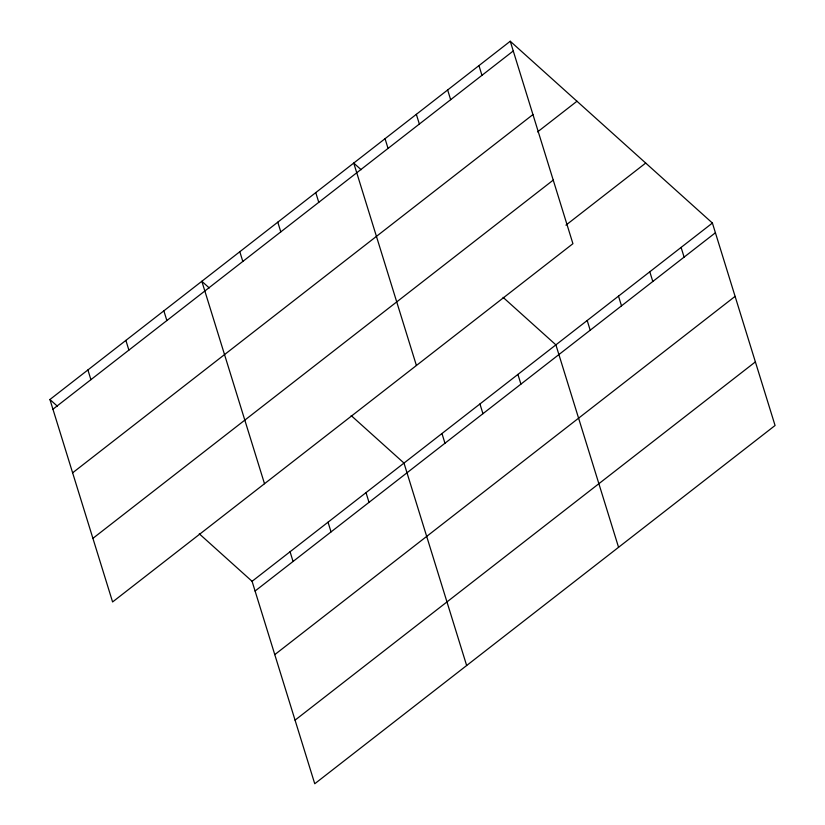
<?xml version="1.0" encoding="UTF-8"?>
<svg xmlns="http://www.w3.org/2000/svg" width="825" height="825" viewBox="0 0 825 825"><rect width="100%" height="100%" fill="white"/><g stroke="black" fill="none" stroke-linecap="round" stroke-linejoin="round"><path stroke-width="1.24" d="M510.252 41.25L572.921 243.695L112.592 601.951L49.933 399.506L510.252 41.25L712.408 223.049L775.067 425.494L314.748 783.75L252.079 581.305L199.268 533.806M52.934 409.221L513.263 50.964M72.621 472.818L532.95 114.572M537.58 131.897L576.964 101.248M92.905 538.354L553.235 180.097M565.929 225.142L645.697 163.061M252.079 581.305L712.408 223.049M255.09 591.02L715.409 232.763M274.777 654.627L735.096 296.371M295.061 720.153L755.38 361.897M361.154 169.723L353.739 163.061L416.408 365.496M503.085 297.361L555.895 344.86L618.564 547.305M209.251 287.946L201.836 281.284L264.505 483.728M351.172 415.583L403.992 463.083L466.651 665.528M49.933 399.506L57.337 406.168M681.099 247.417L684.111 257.132M649.801 271.776L652.812 281.49M618.502 296.134L621.503 305.848M587.194 320.492L590.205 330.217M478.954 65.608L481.955 75.333M447.645 89.977L450.656 99.691M517.914 374.416L520.926 384.13M416.347 114.335L419.358 124.049M479.944 403.972L482.945 413.686M385.048 138.693L388.049 148.417M441.963 433.527L444.974 443.242M315.769 192.617L318.77 202.331M366.011 492.638L369.022 502.353M277.788 222.172L280.799 231.887M328.03 522.194L331.042 531.908M239.817 251.728L242.818 261.442M290.06 551.75L293.061 561.464M163.855 310.839L166.867 320.554M125.885 340.395L128.886 350.109M87.904 369.951L90.915 379.665"/></g></svg>
